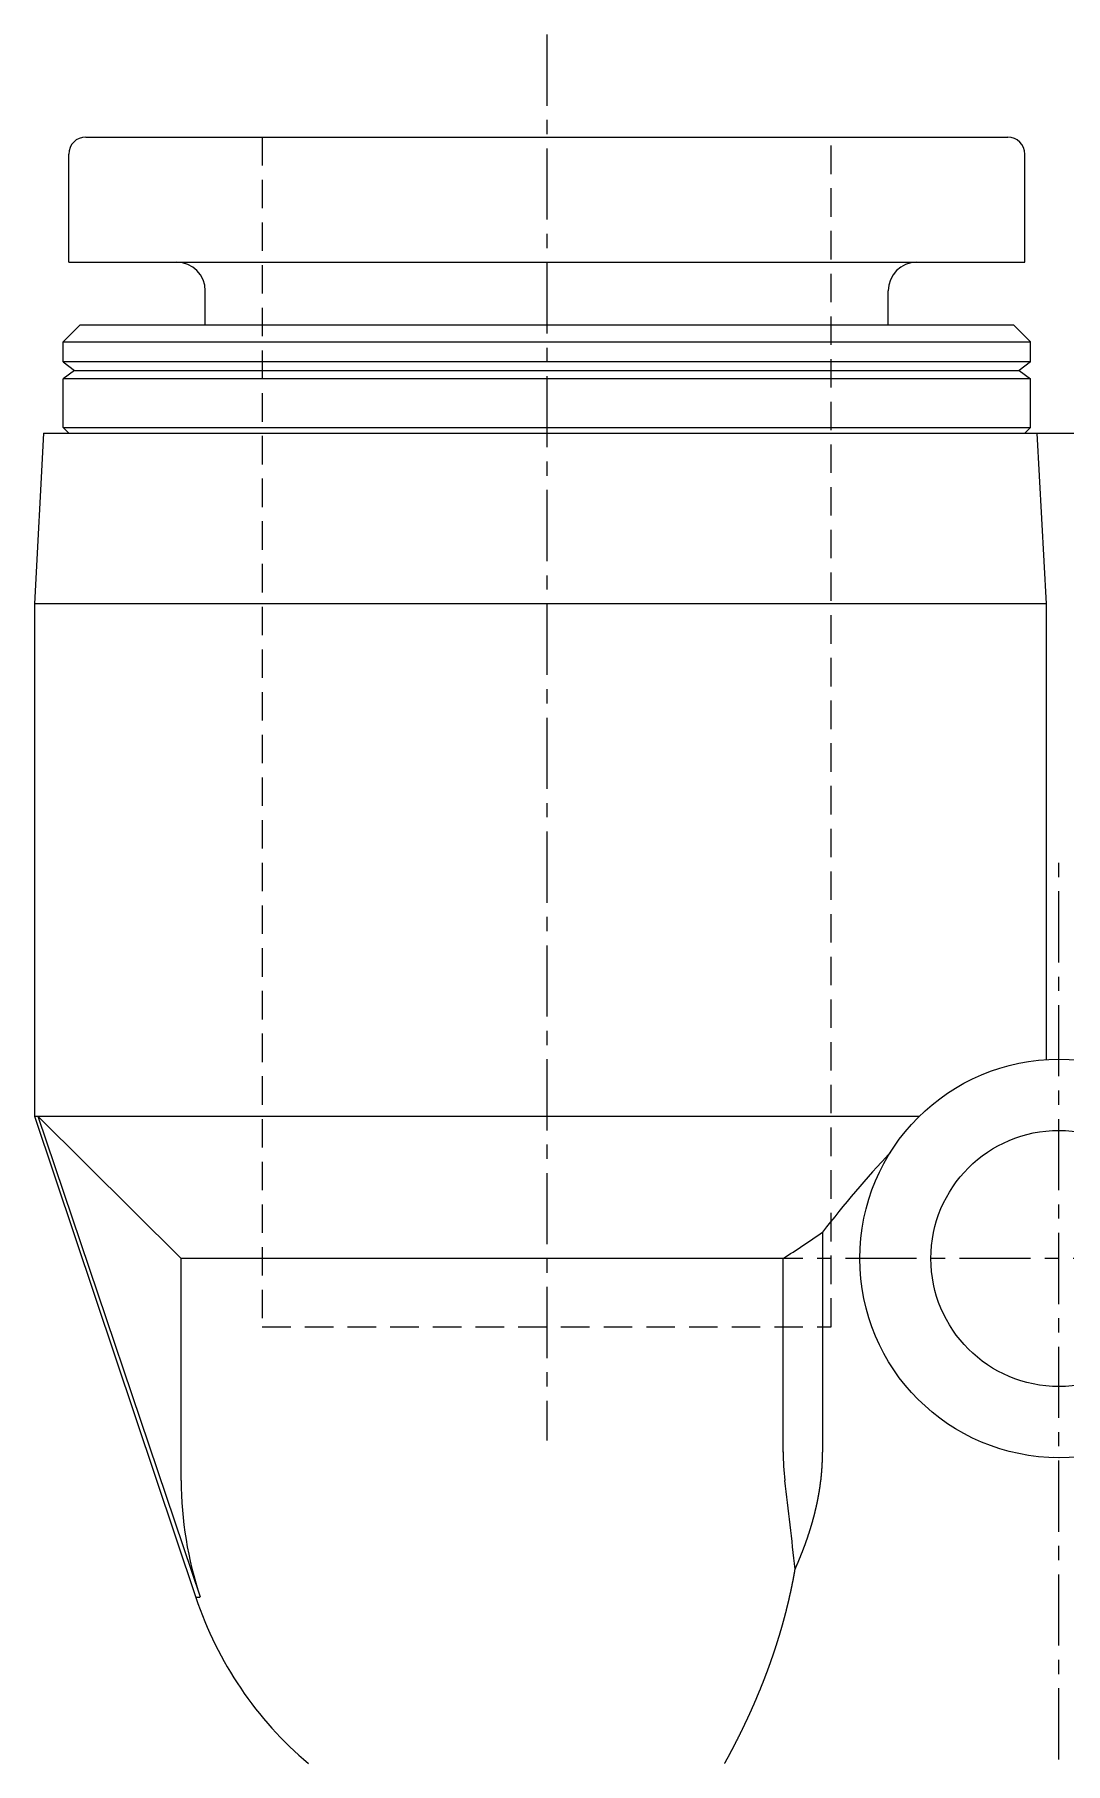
# Model space of a CAD drawing. Extents: x -16 to 106, y -22 to 85.
# Drawn here: x 21.08 to 39.19, y 28.59 to 58.96 of the extents above; entities that cross this region are included whole.
import ezdxf

# ---------------------------------------------------------------- set-up
doc = ezdxf.new("R2010")
doc.units = 0
doc.linetypes.add('CENTER', pattern=[2, 1.25, -0.25, 0.25, -0.25])
doc.linetypes.add('DASHED', pattern=[0.75, 0.5, -0.25])
doc.layers.get('0').update_dxf_attribs({"linetype": 'CONTINUOUS'})
doc.layers.add('CENTER', color=1, linetype='CENTER')

msp = doc.modelspace()

# ---------------------------------------------------------------- linework, layer by layer
at = {"color": 7, "linetype": 'CONTINUOUS'}
for p, q in [((21.979, 57.162), (38.179, 57.162)), ((21.679, 54.962), (21.679, 56.862)), ((38.479, 54.962), (38.479, 56.862)), ((21.679, 54.962), (38.479, 54.962)), ((24.079, 53.862), (24.079, 54.462)), ((36.079, 53.862), (36.079, 54.462)), ((21.879, 53.862), (21.579, 53.562)), ((21.879, 53.862), (38.279, 53.862)), ((38.279, 53.862), (38.579, 53.562)), ((21.579, 53.212), (21.579, 53.562)), ((21.579, 53.562), (38.579, 53.562)), ((38.579, 53.212), (38.579, 53.562)), ((21.579, 53.212), (21.779, 53.062)), ((38.579, 53.212), (21.579, 53.212)), ((38.579, 53.212), (38.379, 53.062)), ((21.779, 53.062), (21.579, 52.912)), ((21.579, 52.062), (21.579, 52.912)), ((38.579, 52.912), (21.579, 52.912)), ((21.779, 53.062), (38.379, 53.062)), ((38.379, 53.062), (38.579, 52.912)), ((38.579, 52.062), (38.579, 52.912)), ((21.236, 51.962), (21.079, 48.962)), ((21.236, 51.962), (56.922, 51.962)), ((21.679, 51.962), (21.579, 52.062)), ((21.579, 52.062), (38.579, 52.062)), ((38.479, 51.962), (38.579, 52.062)), ((38.692, 51.962), (38.854, 48.962)), ((21.079, 48.962), (21.079, 39.962)), ((38.854, 48.962), (21.079, 48.962)), ((38.854, 48.962), (38.854, 40.955)), ((21.079, 39.962), (21.134, 39.962)), ((21.079, 39.962), (23.913, 31.506)), ((21.134, 39.962), (36.629, 39.962)), ((21.134, 39.962), (23.656, 37.462)), ((21.134, 39.962), (23.991, 31.516)), ((34.925, 37.926), (34.925, 34.062)), ((34.232, 37.462), (23.656, 37.462)), ((23.656, 33.562), (23.656, 37.462)), ((34.232, 34.062), (34.232, 37.462))]:
    msp.add_line(p, q, dxfattribs=at)
at = {"color": 3, "linetype": 'DASHED'}
for p, q in [((25.079, 57.162), (25.079, 36.262)), ((35.079, 36.262), (35.079, 57.162)), ((36.105, 39.308), (36.113, 39.321)), ((25.079, 36.262), (35.079, 36.262)), ((39.083, 33.962), (38.978, 33.964))]:
    msp.add_line(p, q, dxfattribs=at)
at = {"color": 7}
for points in [[(34.444, 32.005, 0), (34.446, 32.009, 0), (34.447, 32.012, 0), (34.448, 32.015, 0), (34.45, 32.018, 0), (34.451, 32.022, 0), (34.453, 32.025, 0), (34.454, 32.028, 0), (34.456, 32.031, 0), (34.457, 32.034, 0), (34.458, 32.038, 0), (34.46, 32.041, 0), (34.461, 32.044, 0), (34.462, 32.047, 0), (34.464, 32.05, 0), (34.465, 32.054, 0), (34.467, 32.057, 0), (34.468, 32.06, 0), (34.469, 32.063, 0), (34.471, 32.066, 0), (34.472, 32.07, 0), (34.474, 32.073, 0), (34.475, 32.076, 0), (34.476, 32.079, 0), (34.478, 32.083, 0), (34.479, 32.086, 0), (34.481, 32.089, 0), (34.482, 32.092, 0), (34.483, 32.096, 0), (34.485, 32.099, 0), (34.486, 32.102, 0), (34.487, 32.105, 0), (34.489, 32.108, 0), (34.49, 32.112, 0), (34.492, 32.115, 0), (34.493, 32.118, 0), (34.494, 32.121, 0), (34.496, 32.124, 0), (34.497, 32.128, 0), (34.498, 32.131, 0), (34.5, 32.134, 0), (34.501, 32.137, 0), (34.502, 32.141, 0), (34.504, 32.144, 0), (34.505, 32.147, 0), (34.507, 32.15, 0), (34.508, 32.154, 0), (34.509, 32.157, 0), (34.511, 32.16, 0), (34.512, 32.163, 0), (34.513, 32.167, 0), (34.515, 32.17, 0), (34.516, 32.173, 0), (34.517, 32.176, 0), (34.519, 32.179, 0), (34.52, 32.183, 0), (34.521, 32.186, 0), (34.523, 32.189, 0), (34.524, 32.193, 0), (34.525, 32.196, 0), (34.527, 32.199, 0), (34.528, 32.202, 0), (34.529, 32.206, 0), (34.531, 32.209, 0), (34.532, 32.212, 0), (34.533, 32.215, 0), (34.535, 32.218, 0), (34.536, 32.222, 0), (34.537, 32.225, 0), (34.539, 32.228, 0), (34.54, 32.231, 0), (34.541, 32.235, 0), (34.542, 32.238, 0), (34.544, 32.241, 0), (34.545, 32.245, 0), (34.546, 32.248, 0), (34.548, 32.251, 0), (34.549, 32.254, 0), (34.55, 32.258, 0), (34.552, 32.261, 0), (34.553, 32.264, 0), (34.554, 32.267, 0), (34.556, 32.27, 0), (34.557, 32.274, 0), (34.558, 32.277, 0), (34.559, 32.28, 0), (34.561, 32.284, 0), (34.562, 32.287, 0), (34.563, 32.29, 0), (34.565, 32.293, 0), (34.566, 32.297, 0), (34.567, 32.3, 0), (34.568, 32.303, 0), (34.57, 32.306, 0), (34.571, 32.31, 0), (34.572, 32.313, 0), (34.573, 32.316, 0), (34.575, 32.319, 0), (34.576, 32.323, 0), (34.577, 32.326, 0), (34.578, 32.329, 0), (34.58, 32.333, 0), (34.581, 32.336, 0), (34.582, 32.339, 0), (34.584, 32.342, 0), (34.585, 32.346, 0), (34.586, 32.349, 0), (34.587, 32.352, 0), (34.589, 32.355, 0), (34.59, 32.359, 0), (34.591, 32.362, 0), (34.592, 32.365, 0), (34.593, 32.369, 0), (34.595, 32.372, 0), (34.596, 32.375, 0), (34.597, 32.378, 0), (34.598, 32.382, 0), (34.6, 32.385, 0), (34.601, 32.388, 0), (34.602, 32.392, 0), (34.603, 32.395, 0), (34.605, 32.398, 0), (34.606, 32.401, 0), (34.607, 32.405, 0), (34.608, 32.408, 0), (34.609, 32.411, 0), (34.611, 32.415, 0), (34.612, 32.418, 0), (34.613, 32.421, 0), (34.614, 32.424, 0), (34.615, 32.428, 0), (34.617, 32.431, 0), (34.618, 32.434, 0), (34.619, 32.438, 0), (34.62, 32.441, 0), (34.621, 32.444, 0), (34.623, 32.447, 0), (34.624, 32.451, 0), (34.625, 32.454, 0), (34.626, 32.457, 0), (34.627, 32.461, 0), (34.629, 32.464, 0), (34.63, 32.467, 0), (34.631, 32.471, 0), (34.632, 32.474, 0), (34.633, 32.477, 0), (34.635, 32.48, 0), (34.636, 32.484, 0), (34.637, 32.487, 0), (34.638, 32.49, 0), (34.639, 32.494, 0), (34.64, 32.497, 0), (34.642, 32.5, 0), (34.643, 32.504, 0), (34.644, 32.507, 0), (34.645, 32.51, 0), (34.646, 32.514, 0), (34.647, 32.517, 0), (34.648, 32.52, 0), (34.65, 32.523, 0), (34.651, 32.527, 0), (34.652, 32.53, 0), (34.653, 32.533, 0), (34.654, 32.537, 0), (34.655, 32.54, 0), (34.657, 32.543, 0), (34.658, 32.547, 0), (34.659, 32.55, 0), (34.66, 32.553, 0), (34.661, 32.557, 0), (34.662, 32.56, 0), (34.663, 32.563, 0), (34.664, 32.567, 0), (34.666, 32.57, 0), (34.667, 32.573, 0), (34.668, 32.577, 0), (34.669, 32.58, 0), (34.67, 32.583, 0), (34.671, 32.587, 0), (34.672, 32.59, 0), (34.673, 32.593, 0), (34.674, 32.596, 0), (34.675, 32.6, 0), (34.677, 32.603, 0), (34.678, 32.606, 0), (34.679, 32.61, 0), (34.68, 32.613, 0), (34.681, 32.617, 0), (34.682, 32.62, 0), (34.683, 32.623, 0), (34.684, 32.627, 0), (34.685, 32.63, 0), (34.687, 32.633, 0), (34.688, 32.636, 0), (34.689, 32.64, 0), (34.69, 32.643, 0), (34.691, 32.647, 0), (34.692, 32.65, 0), (34.693, 32.653, 0), (34.694, 32.657, 0), (34.695, 32.66, 0), (34.696, 32.663, 0), (34.697, 32.666, 0), (34.698, 32.67, 0), (34.699, 32.673, 0), (34.7, 32.676, 0), (34.702, 32.68, 0), (34.703, 32.683, 0), (34.704, 32.687, 0), (34.705, 32.69, 0), (34.706, 32.693, 0), (34.707, 32.697, 0), (34.708, 32.7, 0), (34.709, 32.703, 0), (34.71, 32.707, 0), (34.711, 32.71, 0), (34.712, 32.713, 0), (34.713, 32.717, 0), (34.714, 32.72, 0), (34.715, 32.723, 0), (34.716, 32.727, 0), (34.717, 32.73, 0), (34.718, 32.733, 0), (34.719, 32.737, 0), (34.72, 32.74, 0), (34.721, 32.743, 0), (34.722, 32.747, 0), (34.723, 32.75, 0), (34.724, 32.754, 0), (34.725, 32.757, 0), (34.726, 32.76, 0), (34.727, 32.764, 0), (34.728, 32.767, 0), (34.729, 32.77, 0), (34.73, 32.774, 0), (34.731, 32.777, 0), (34.732, 32.781, 0), (34.733, 32.784, 0), (34.734, 32.787, 0), (34.735, 32.791, 0), (34.736, 32.794, 0), (34.737, 32.797, 0), (34.738, 32.801, 0), (34.739, 32.804, 0), (34.74, 32.807, 0), (34.741, 32.811, 0), (34.742, 32.814, 0), (34.743, 32.818, 0), (34.744, 32.821, 0), (34.745, 32.824, 0), (34.746, 32.828, 0), (34.747, 32.831, 0), (34.748, 32.834, 0), (34.749, 32.838, 0), (34.75, 32.841, 0), (34.751, 32.844, 0), (34.752, 32.848, 0), (34.752, 32.851, 0), (34.753, 32.855, 0), (34.754, 32.858, 0), (34.755, 32.861, 0), (34.756, 32.865, 0), (34.757, 32.868, 0), (34.758, 32.871, 0), (34.759, 32.875, 0), (34.76, 32.878, 0), (34.761, 32.882, 0), (34.762, 32.885, 0), (34.763, 32.888, 0), (34.764, 32.892, 0), (34.765, 32.895, 0), (34.766, 32.898, 0), (34.766, 32.902, 0), (34.767, 32.905, 0), (34.768, 32.909, 0), (34.769, 32.912, 0), (34.77, 32.916, 0), (34.771, 32.919, 0), (34.772, 32.922, 0), (34.773, 32.926, 0), (34.774, 32.929, 0), (34.775, 32.932, 0), (34.775, 32.936, 0), (34.776, 32.939, 0), (34.777, 32.943, 0), (34.778, 32.946, 0), (34.779, 32.949, 0), (34.78, 32.953, 0), (34.781, 32.956, 0), (34.782, 32.96, 0), (34.782, 32.963, 0), (34.783, 32.966, 0), (34.784, 32.97, 0), (34.785, 32.973, 0), (34.786, 32.977, 0), (34.787, 32.98, 0), (34.788, 32.983, 0), (34.788, 32.987, 0), (34.789, 32.99, 0), (34.79, 32.994, 0), (34.791, 32.997, 0), (34.792, 33, 0), (34.793, 33.004, 0), (34.794, 33.007, 0), (34.794, 33.011, 0), (34.795, 33.014, 0), (34.796, 33.017, 0), (34.797, 33.021, 0), (34.798, 33.024, 0), (34.798, 33.028, 0), (34.799, 33.031, 0), (34.8, 33.034, 0), (34.801, 33.038, 0), (34.802, 33.041, 0), (34.803, 33.045, 0), (34.803, 33.048, 0), (34.804, 33.051, 0), (34.805, 33.055, 0), (34.806, 33.058, 0), (34.807, 33.062, 0), (34.807, 33.065, 0), (34.808, 33.069, 0), (34.809, 33.072, 0), (34.81, 33.075, 0), (34.811, 33.079, 0), (34.811, 33.082, 0), (34.812, 33.086, 0), (34.813, 33.089, 0), (34.814, 33.093, 0), (34.815, 33.096, 0), (34.815, 33.099, 0), (34.816, 33.103, 0), (34.817, 33.106, 0), (34.818, 33.11, 0), (34.818, 33.113, 0), (34.819, 33.116, 0), (34.82, 33.12, 0), (34.821, 33.123, 0), (34.821, 33.127, 0), (34.822, 33.13, 0), (34.823, 33.133, 0), (34.824, 33.137, 0), (34.824, 33.14, 0), (34.825, 33.144, 0), (34.826, 33.147, 0), (34.827, 33.151, 0), (34.827, 33.154, 0), (34.828, 33.157, 0), (34.829, 33.161, 0), (34.83, 33.164, 0), (34.83, 33.168, 0), (34.831, 33.171, 0), (34.832, 33.175, 0), (34.832, 33.178, 0), (34.833, 33.181, 0), (34.834, 33.185, 0), (34.834, 33.188, 0), (34.835, 33.192, 0), (34.836, 33.195, 0), (34.837, 33.199, 0), (34.837, 33.202, 0), (34.838, 33.206, 0), (34.839, 33.209, 0), (34.839, 33.212, 0), (34.84, 33.216, 0), (34.841, 33.219, 0), (34.842, 33.223, 0), (34.842, 33.226, 0), (34.843, 33.23, 0), (34.843, 33.233, 0), (34.844, 33.236, 0), (34.845, 33.24, 0), (34.846, 33.243, 0), (34.846, 33.247, 0), (34.847, 33.25, 0), (34.847, 33.254, 0), (34.848, 33.257, 0), (34.849, 33.261, 0), (34.849, 33.264, 0), (34.85, 33.267, 0), (34.851, 33.271, 0), (34.851, 33.274, 0), (34.852, 33.278, 0), (34.853, 33.281, 0), (34.853, 33.285, 0), (34.854, 33.288, 0), (34.855, 33.292, 0), (34.855, 33.295, 0), (34.856, 33.298, 0), (34.856, 33.302, 0), (34.857, 33.305, 0), (34.858, 33.309, 0), (34.858, 33.312, 0), (34.859, 33.316, 0), (34.859, 33.319, 0), (34.86, 33.323, 0), (34.861, 33.326, 0), (34.861, 33.33, 0), (34.862, 33.333, 0), (34.862, 33.337, 0), (34.863, 33.34, 0), (34.864, 33.343, 0), (34.864, 33.347, 0), (34.865, 33.35, 0), (34.865, 33.354, 0), (34.866, 33.357, 0), (34.867, 33.361, 0), (34.867, 33.364, 0), (34.868, 33.368, 0), (34.868, 33.371, 0), (34.869, 33.374, 0), (34.87, 33.378, 0), (34.87, 33.382, 0), (34.871, 33.385, 0), (34.871, 33.388, 0), (34.872, 33.392, 0), (34.872, 33.395, 0), (34.873, 33.399, 0), (34.873, 33.402, 0), (34.874, 33.406, 0), (34.874, 33.409, 0), (34.875, 33.413, 0), (34.876, 33.416, 0), (34.876, 33.42, 0), (34.877, 33.423, 0), (34.877, 33.426, 0), (34.878, 33.43, 0), (34.878, 33.433, 0), (34.879, 33.437, 0), (34.879, 33.44, 0), (34.88, 33.444, 0), (34.88, 33.447, 0), (34.881, 33.451, 0), (34.881, 33.454, 0), (34.882, 33.458, 0), (34.882, 33.461, 0), (34.883, 33.465, 0), (34.883, 33.468, 0), (34.884, 33.472, 0), (34.884, 33.475, 0), (34.885, 33.478, 0), (34.885, 33.482, 0), (34.886, 33.486, 0), (34.886, 33.489, 0), (34.886, 33.492, 0), (34.887, 33.496, 0), (34.888, 33.499, 0), (34.888, 33.503, 0), (34.888, 33.506, 0), (34.889, 33.51, 0), (34.889, 33.513, 0), (34.89, 33.517, 0), (34.89, 33.52, 0), (34.891, 33.524, 0), (34.891, 33.527, 0), (34.892, 33.531, 0), (34.892, 33.534, 0), (34.892, 33.538, 0), (34.893, 33.541, 0), (34.893, 33.545, 0), (34.894, 33.548, 0), (34.894, 33.551, 0), (34.895, 33.555, 0), (34.895, 33.559, 0), (34.895, 33.562, 0), (34.896, 33.566, 0), (34.896, 33.569, 0), (34.897, 33.572, 0), (34.897, 33.576, 0), (34.898, 33.579, 0), (34.898, 33.583, 0), (34.898, 33.586, 0), (34.899, 33.59, 0), (34.899, 33.593, 0), (34.899, 33.597, 0), (34.9, 33.6, 0), (34.9, 33.604, 0), (34.901, 33.607, 0), (34.901, 33.611, 0), (34.901, 33.614, 0), (34.902, 33.618, 0), (34.902, 33.621, 0), (34.903, 33.625, 0), (34.903, 33.628, 0), (34.903, 33.632, 0), (34.904, 33.635, 0), (34.904, 33.639, 0), (34.904, 33.642, 0), (34.905, 33.646, 0), (34.905, 33.649, 0), (34.905, 33.653, 0), (34.906, 33.656, 0), (34.906, 33.66, 0), (34.906, 33.663, 0), (34.907, 33.667, 0), (34.907, 33.67, 0), (34.907, 33.673, 0), (34.908, 33.677, 0), (34.908, 33.681, 0), (34.908, 33.684, 0), (34.909, 33.688, 0), (34.909, 33.691, 0), (34.909, 33.694, 0), (34.91, 33.698, 0), (34.91, 33.702, 0), (34.91, 33.705, 0), (34.91, 33.709, 0), (34.911, 33.712, 0), (34.911, 33.715, 0), (34.911, 33.719, 0), (34.912, 33.722, 0), (34.912, 33.726, 0), (34.912, 33.729, 0), (34.912, 33.733, 0), (34.913, 33.736, 0), (34.913, 33.74, 0), (34.913, 33.743, 0), (34.913, 33.747, 0), (34.914, 33.75, 0), (34.914, 33.754, 0), (34.914, 33.757, 0), (34.914, 33.761, 0), (34.915, 33.764, 0), (34.915, 33.768, 0), (34.915, 33.771, 0), (34.916, 33.775, 0), (34.916, 33.778, 0), (34.916, 33.782, 0), (34.916, 33.785, 0), (34.916, 33.789, 0), (34.917, 33.792, 0), (34.917, 33.796, 0), (34.917, 33.799, 0), (34.917, 33.803, 0), (34.918, 33.806, 0), (34.918, 33.81, 0), (34.918, 33.813, 0), (34.918, 33.817, 0), (34.918, 33.82, 0), (34.919, 33.824, 0), (34.919, 33.827, 0), (34.919, 33.831, 0), (34.919, 33.834, 0), (34.919, 33.838, 0), (34.92, 33.841, 0), (34.92, 33.845, 0), (34.92, 33.848, 0), (34.92, 33.852, 0), (34.92, 33.855, 0), (34.92, 33.859, 0), (34.921, 33.862, 0), (34.921, 33.866, 0), (34.921, 33.869, 0), (34.921, 33.873, 0), (34.921, 33.876, 0), (34.921, 33.88, 0), (34.922, 33.883, 0), (34.922, 33.887, 0), (34.922, 33.89, 0), (34.922, 33.894, 0), (34.922, 33.897, 0), (34.922, 33.901, 0), (34.922, 33.904, 0), (34.923, 33.908, 0), (34.923, 33.911, 0), (34.923, 33.915, 0), (34.923, 33.918, 0), (34.923, 33.922, 0), (34.923, 33.925, 0), (34.923, 33.929, 0), (34.923, 33.932, 0), (34.923, 33.936, 0), (34.924, 33.939, 0), (34.924, 33.943, 0), (34.924, 33.946, 0), (34.924, 33.95, 0), (34.924, 33.953, 0), (34.924, 33.957, 0), (34.924, 33.961, 0), (34.924, 33.964, 0), (34.924, 33.968, 0), (34.924, 33.971, 0), (34.925, 33.974, 0), (34.925, 33.978, 0), (34.925, 33.981, 0), (34.925, 33.985, 0), (34.925, 33.989, 0), (34.925, 33.992, 0), (34.925, 33.995, 0), (34.925, 33.999, 0), (34.925, 34.002, 0), (34.925, 34.006, 0), (34.925, 34.01, 0), (34.925, 34.013, 0), (34.925, 34.017, 0), (34.925, 34.02, 0), (34.925, 34.024, 0), (34.925, 34.027, 0), (34.925, 34.031, 0), (34.925, 34.034, 0), (34.925, 34.038, 0), (34.925, 34.041, 0), (34.925, 34.045, 0), (34.925, 34.048, 0), (34.925, 34.052, 0), (34.925, 34.055, 0), (34.925, 34.059, 0), (34.925, 34.062, 0)], [(33.205, 28.59, 0), (33.207, 28.594, 0), (33.209, 28.597, 0), (33.211, 28.601, 0), (33.213, 28.604, 0), (33.215, 28.608, 0), (33.217, 28.611, 0), (33.219, 28.615, 0), (33.221, 28.618, 0), (33.223, 28.622, 0), (33.225, 28.625, 0), (33.227, 28.629, 0), (33.228, 28.632, 0), (33.23, 28.636, 0), (33.232, 28.639, 0), (33.234, 28.643, 0), (33.236, 28.646, 0), (33.238, 28.65, 0), (33.24, 28.653, 0), (33.242, 28.657, 0), (33.244, 28.66, 0), (33.246, 28.664, 0), (33.248, 28.667, 0), (33.249, 28.671, 0), (33.251, 28.674, 0), (33.253, 28.678, 0), (33.255, 28.681, 0), (33.257, 28.685, 0), (33.259, 28.688, 0), (33.261, 28.692, 0), (33.263, 28.695, 0), (33.265, 28.699, 0), (33.267, 28.702, 0), (33.268, 28.706, 0), (33.27, 28.709, 0), (33.272, 28.713, 0), (33.274, 28.716, 0), (33.276, 28.72, 0), (33.278, 28.723, 0), (33.28, 28.727, 0), (33.282, 28.73, 0), (33.283, 28.734, 0), (33.285, 28.737, 0), (33.287, 28.741, 0), (33.289, 28.744, 0), (33.291, 28.748, 0), (33.293, 28.751, 0), (33.295, 28.755, 0), (33.297, 28.758, 0), (33.299, 28.762, 0), (33.3, 28.765, 0), (33.302, 28.769, 0), (33.304, 28.772, 0), (33.306, 28.776, 0), (33.308, 28.779, 0), (33.31, 28.783, 0), (33.312, 28.786, 0), (33.313, 28.79, 0), (33.315, 28.794, 0), (33.317, 28.797, 0), (33.319, 28.8, 0), (33.321, 28.804, 0), (33.323, 28.808, 0), (33.325, 28.811, 0), (33.327, 28.815, 0), (33.328, 28.818, 0), (33.33, 28.822, 0), (33.332, 28.825, 0), (33.334, 28.829, 0), (33.336, 28.832, 0), (33.338, 28.836, 0), (33.34, 28.839, 0), (33.341, 28.843, 0), (33.343, 28.846, 0), (33.345, 28.85, 0), (33.347, 28.853, 0), (33.349, 28.857, 0), (33.351, 28.86, 0), (33.352, 28.864, 0), (33.354, 28.867, 0), (33.356, 28.871, 0), (33.358, 28.875, 0), (33.36, 28.878, 0), (33.362, 28.882, 0), (33.364, 28.885, 0), (33.365, 28.889, 0), (33.367, 28.892, 0), (33.369, 28.896, 0), (33.371, 28.899, 0), (33.373, 28.903, 0), (33.374, 28.906, 0), (33.376, 28.91, 0), (33.378, 28.913, 0), (33.38, 28.917, 0), (33.382, 28.921, 0), (33.384, 28.924, 0), (33.386, 28.928, 0), (33.387, 28.931, 0), (33.389, 28.935, 0), (33.391, 28.938, 0), (33.393, 28.942, 0), (33.395, 28.945, 0), (33.396, 28.949, 0), (33.398, 28.953, 0), (33.4, 28.956, 0), (33.402, 28.96, 0), (33.404, 28.963, 0), (33.406, 28.967, 0), (33.407, 28.97, 0), (33.409, 28.974, 0), (33.411, 28.977, 0), (33.413, 28.981, 0), (33.414, 28.984, 0), (33.416, 28.988, 0), (33.418, 28.991, 0), (33.42, 28.995, 0), (33.422, 28.999, 0), (33.424, 29.002, 0), (33.425, 29.006, 0), (33.427, 29.009, 0), (33.429, 29.013, 0), (33.431, 29.016, 0), (33.433, 29.02, 0), (33.434, 29.023, 0), (33.436, 29.027, 0), (33.438, 29.031, 0), (33.44, 29.034, 0), (33.441, 29.038, 0), (33.443, 29.041, 0), (33.445, 29.045, 0), (33.447, 29.048, 0), (33.449, 29.052, 0), (33.45, 29.056, 0), (33.452, 29.059, 0), (33.454, 29.063, 0), (33.456, 29.066, 0), (33.458, 29.07, 0), (33.459, 29.073, 0), (33.461, 29.077, 0), (33.463, 29.081, 0), (33.465, 29.084, 0), (33.467, 29.088, 0), (33.468, 29.091, 0), (33.47, 29.095, 0), (33.472, 29.098, 0), (33.474, 29.102, 0), (33.475, 29.105, 0), (33.477, 29.109, 0), (33.479, 29.113, 0), (33.481, 29.116, 0), (33.482, 29.12, 0), (33.484, 29.123, 0), (33.486, 29.127, 0), (33.488, 29.131, 0), (33.489, 29.134, 0), (33.491, 29.138, 0), (33.493, 29.141, 0), (33.495, 29.145, 0), (33.496, 29.148, 0), (33.498, 29.152, 0), (33.5, 29.155, 0), (33.502, 29.159, 0), (33.504, 29.163, 0), (33.505, 29.166, 0), (33.507, 29.17, 0), (33.509, 29.173, 0), (33.511, 29.177, 0), (33.512, 29.181, 0), (33.514, 29.184, 0), (33.516, 29.188, 0), (33.517, 29.191, 0), (33.519, 29.195, 0), (33.521, 29.198, 0), (33.523, 29.202, 0), (33.524, 29.206, 0), (33.526, 29.209, 0), (33.528, 29.213, 0), (33.53, 29.216, 0), (33.531, 29.22, 0), (33.533, 29.224, 0), (33.535, 29.227, 0), (33.536, 29.231, 0), (33.538, 29.234, 0), (33.54, 29.238, 0), (33.542, 29.242, 0), (33.543, 29.245, 0), (33.545, 29.249, 0), (33.547, 29.252, 0), (33.549, 29.256, 0), (33.55, 29.26, 0), (33.552, 29.263, 0), (33.554, 29.267, 0), (33.555, 29.27, 0), (33.557, 29.274, 0), (33.559, 29.277, 0), (33.561, 29.281, 0), (33.562, 29.285, 0), (33.564, 29.288, 0), (33.566, 29.292, 0), (33.567, 29.296, 0), (33.569, 29.299, 0), (33.571, 29.303, 0), (33.572, 29.306, 0), (33.574, 29.31, 0), (33.576, 29.314, 0), (33.578, 29.317, 0), (33.579, 29.321, 0), (33.581, 29.324, 0), (33.583, 29.328, 0), (33.584, 29.332, 0), (33.586, 29.335, 0), (33.588, 29.339, 0), (33.59, 29.342, 0), (33.591, 29.346, 0), (33.593, 29.35, 0), (33.595, 29.353, 0), (33.596, 29.357, 0), (33.598, 29.36, 0), (33.6, 29.364, 0), (33.601, 29.368, 0), (33.603, 29.371, 0), (33.605, 29.375, 0), (33.606, 29.378, 0), (33.608, 29.382, 0), (33.61, 29.386, 0), (33.611, 29.389, 0), (33.613, 29.393, 0), (33.615, 29.397, 0), (33.616, 29.4, 0), (33.618, 29.404, 0), (33.62, 29.407, 0), (33.621, 29.411, 0), (33.623, 29.415, 0), (33.625, 29.418, 0), (33.626, 29.422, 0), (33.628, 29.425, 0), (33.63, 29.429, 0), (33.631, 29.433, 0), (33.633, 29.436, 0), (33.635, 29.44, 0), (33.636, 29.444, 0), (33.638, 29.447, 0), (33.64, 29.451, 0), (33.641, 29.454, 0), (33.643, 29.458, 0), (33.645, 29.462, 0), (33.646, 29.465, 0), (33.648, 29.469, 0), (33.65, 29.473, 0), (33.651, 29.476, 0), (33.653, 29.48, 0), (33.655, 29.483, 0), (33.656, 29.487, 0), (33.658, 29.491, 0), (33.66, 29.494, 0), (33.661, 29.498, 0), (33.663, 29.502, 0), (33.664, 29.505, 0), (33.666, 29.509, 0), (33.668, 29.513, 0), (33.669, 29.516, 0), (33.671, 29.52, 0), (33.673, 29.523, 0), (33.674, 29.527, 0), (33.676, 29.531, 0), (33.678, 29.534, 0), (33.679, 29.538, 0), (33.681, 29.542, 0), (33.682, 29.545, 0), (33.684, 29.549, 0), (33.686, 29.553, 0), (33.687, 29.556, 0), (33.689, 29.56, 0), (33.691, 29.564, 0), (33.692, 29.567, 0), (33.694, 29.571, 0), (33.695, 29.574, 0), (33.697, 29.578, 0), (33.699, 29.582, 0), (33.7, 29.585, 0), (33.702, 29.589, 0), (33.703, 29.593, 0), (33.705, 29.596, 0), (33.707, 29.6, 0), (33.708, 29.604, 0), (33.71, 29.607, 0), (33.711, 29.611, 0), (33.713, 29.614, 0), (33.715, 29.618, 0), (33.716, 29.622, 0), (33.718, 29.625, 0), (33.719, 29.629, 0), (33.721, 29.633, 0), (33.723, 29.636, 0), (33.724, 29.64, 0), (33.726, 29.644, 0), (33.727, 29.647, 0), (33.729, 29.651, 0), (33.73, 29.655, 0), (33.732, 29.658, 0), (33.734, 29.662, 0), (33.735, 29.666, 0), (33.737, 29.669, 0), (33.738, 29.673, 0), (33.74, 29.677, 0), (33.742, 29.68, 0), (33.743, 29.684, 0), (33.745, 29.688, 0), (33.746, 29.691, 0), (33.748, 29.695, 0), (33.749, 29.699, 0), (33.751, 29.702, 0), (33.753, 29.706, 0), (33.754, 29.71, 0), (33.756, 29.713, 0), (33.757, 29.717, 0), (33.759, 29.721, 0), (33.76, 29.724, 0), (33.762, 29.728, 0), (33.764, 29.732, 0), (33.765, 29.735, 0), (33.767, 29.739, 0), (33.768, 29.743, 0), (33.77, 29.746, 0), (33.771, 29.75, 0), (33.773, 29.754, 0), (33.775, 29.757, 0), (33.776, 29.761, 0), (33.778, 29.765, 0), (33.779, 29.768, 0), (33.781, 29.772, 0), (33.782, 29.776, 0), (33.784, 29.779, 0), (33.785, 29.783, 0), (33.787, 29.787, 0), (33.788, 29.79, 0), (33.79, 29.794, 0), (33.791, 29.798, 0), (33.793, 29.801, 0), (33.794, 29.805, 0), (33.796, 29.809, 0), (33.798, 29.812, 0), (33.799, 29.816, 0), (33.801, 29.82, 0), (33.802, 29.823, 0), (33.804, 29.827, 0), (33.805, 29.831, 0), (33.807, 29.834, 0), (33.808, 29.838, 0), (33.81, 29.842, 0), (33.811, 29.846, 0), (33.813, 29.849, 0), (33.814, 29.853, 0), (33.816, 29.857, 0), (33.817, 29.86, 0), (33.819, 29.864, 0), (33.82, 29.868, 0), (33.822, 29.871, 0), (33.824, 29.875, 0), (33.825, 29.879, 0), (33.827, 29.882, 0), (33.828, 29.886, 0), (33.83, 29.89, 0), (33.831, 29.893, 0), (33.833, 29.897, 0), (33.834, 29.901, 0), (33.836, 29.904, 0), (33.837, 29.908, 0), (33.839, 29.912, 0), (33.84, 29.916, 0), (33.842, 29.919, 0), (33.843, 29.923, 0), (33.844, 29.927, 0), (33.846, 29.93, 0), (33.847, 29.934, 0), (33.849, 29.938, 0), (33.85, 29.941, 0), (33.852, 29.945, 0), (33.853, 29.949, 0), (33.855, 29.953, 0), (33.856, 29.956, 0), (33.858, 29.96, 0), (33.859, 29.964, 0), (33.861, 29.967, 0), (33.862, 29.971, 0), (33.864, 29.975, 0), (33.865, 29.978, 0), (33.867, 29.982, 0), (33.868, 29.986, 0), (33.87, 29.989, 0), (33.871, 29.993, 0), (33.873, 29.997, 0), (33.874, 30.001, 0), (33.876, 30.004, 0), (33.877, 30.008, 0), (33.879, 30.012, 0), (33.88, 30.015, 0), (33.881, 30.019, 0), (33.883, 30.023, 0), (33.884, 30.027, 0), (33.886, 30.03, 0), (33.887, 30.034, 0), (33.889, 30.038, 0), (33.89, 30.041, 0), (33.892, 30.045, 0), (33.893, 30.049, 0), (33.895, 30.053, 0), (33.896, 30.056, 0), (33.897, 30.06, 0), (33.899, 30.064, 0), (33.9, 30.067, 0), (33.902, 30.071, 0), (33.903, 30.075, 0), (33.905, 30.079, 0), (33.906, 30.082, 0), (33.907, 30.086, 0), (33.909, 30.09, 0), (33.91, 30.093, 0), (33.912, 30.097, 0), (33.913, 30.101, 0), (33.915, 30.105, 0), (33.916, 30.108, 0), (33.917, 30.112, 0), (33.919, 30.116, 0), (33.92, 30.119, 0), (33.922, 30.123, 0), (33.923, 30.127, 0), (33.925, 30.131, 0), (33.926, 30.134, 0), (33.927, 30.138, 0), (33.929, 30.142, 0), (33.93, 30.146, 0), (33.932, 30.149, 0), (33.933, 30.153, 0), (33.934, 30.157, 0), (33.936, 30.16, 0), (33.937, 30.164, 0), (33.939, 30.168, 0), (33.94, 30.172, 0), (33.941, 30.175, 0), (33.943, 30.179, 0), (33.944, 30.183, 0), (33.946, 30.187, 0), (33.947, 30.19, 0), (33.949, 30.194, 0), (33.95, 30.198, 0), (33.951, 30.201, 0), (33.953, 30.205, 0), (33.954, 30.209, 0), (33.956, 30.213, 0), (33.957, 30.216, 0), (33.958, 30.22, 0), (33.96, 30.224, 0), (33.961, 30.228, 0), (33.962, 30.231, 0), (33.964, 30.235, 0), (33.965, 30.239, 0), (33.967, 30.243, 0), (33.968, 30.246, 0), (33.969, 30.25, 0), (33.971, 30.254, 0), (33.972, 30.258, 0), (33.973, 30.261, 0), (33.975, 30.265, 0), (33.976, 30.269, 0), (33.977, 30.273, 0), (33.979, 30.276, 0), (33.98, 30.28, 0), (33.982, 30.284, 0), (33.983, 30.288, 0), (33.984, 30.291, 0), (33.986, 30.295, 0), (33.987, 30.299, 0), (33.988, 30.302, 0), (33.99, 30.306, 0), (33.991, 30.31, 0), (33.992, 30.314, 0), (33.994, 30.317, 0), (33.995, 30.321, 0), (33.997, 30.325, 0), (33.998, 30.329, 0), (33.999, 30.332, 0), (34.001, 30.336, 0), (34.002, 30.34, 0), (34.003, 30.344, 0), (34.005, 30.348, 0), (34.006, 30.351, 0), (34.007, 30.355, 0), (34.009, 30.359, 0), (34.01, 30.363, 0), (34.011, 30.366, 0), (34.013, 30.37, 0), (34.014, 30.374, 0), (34.015, 30.378, 0), (34.017, 30.381, 0), (34.018, 30.385, 0), (34.019, 30.389, 0), (34.021, 30.392, 0), (34.022, 30.396, 0), (34.023, 30.4, 0), (34.025, 30.404, 0), (34.026, 30.408, 0), (34.027, 30.411, 0), (34.029, 30.415, 0), (34.03, 30.419, 0), (34.031, 30.423, 0), (34.032, 30.426, 0), (34.034, 30.43, 0), (34.035, 30.434, 0), (34.036, 30.438, 0), (34.038, 30.441, 0), (34.039, 30.445, 0), (34.04, 30.449, 0), (34.042, 30.453, 0), (34.043, 30.456, 0), (34.044, 30.46, 0), (34.045, 30.464, 0), (34.047, 30.468, 0), (34.048, 30.472, 0), (34.049, 30.475, 0), (34.051, 30.479, 0), (34.052, 30.483, 0), (34.053, 30.487, 0), (34.054, 30.49, 0), (34.056, 30.494, 0), (34.057, 30.498, 0), (34.058, 30.502, 0), (34.06, 30.506, 0), (34.061, 30.509, 0), (34.062, 30.513, 0), (34.063, 30.517, 0), (34.065, 30.521, 0), (34.066, 30.524, 0), (34.067, 30.528, 0), (34.069, 30.532, 0), (34.07, 30.536, 0), (34.071, 30.54, 0), (34.072, 30.543, 0), (34.074, 30.547, 0), (34.075, 30.551, 0), (34.076, 30.555, 0), (34.078, 30.558, 0), (34.079, 30.562, 0), (34.08, 30.566, 0), (34.081, 30.57, 0), (34.083, 30.573, 0), (34.084, 30.577, 0), (34.085, 30.581, 0), (34.086, 30.585, 0), (34.087, 30.589, 0), (34.089, 30.592, 0), (34.09, 30.596, 0), (34.091, 30.6, 0), (34.093, 30.604, 0), (34.094, 30.608, 0), (34.095, 30.611, 0), (34.096, 30.615, 0), (34.097, 30.619, 0), (34.099, 30.623, 0), (34.1, 30.627, 0), (34.101, 30.63, 0), (34.102, 30.634, 0), (34.104, 30.638, 0), (34.105, 30.642, 0), (34.106, 30.645, 0), (34.107, 30.649, 0), (34.109, 30.653, 0), (34.11, 30.657, 0), (34.111, 30.661, 0), (34.112, 30.664, 0), (34.114, 30.668, 0), (34.115, 30.672, 0), (34.116, 30.676, 0), (34.117, 30.68, 0), (34.118, 30.683, 0), (34.12, 30.687, 0), (34.121, 30.691, 0), (34.122, 30.695, 0), (34.123, 30.698, 0), (34.124, 30.702, 0), (34.126, 30.706, 0), (34.127, 30.71, 0), (34.128, 30.714, 0), (34.129, 30.718, 0), (34.13, 30.721, 0), (34.132, 30.725, 0), (34.133, 30.729, 0), (34.134, 30.733, 0), (34.135, 30.736, 0), (34.136, 30.74, 0), (34.138, 30.744, 0), (34.139, 30.748, 0), (34.14, 30.752, 0), (34.141, 30.756, 0), (34.142, 30.759, 0), (34.144, 30.763, 0), (34.145, 30.767, 0), (34.146, 30.771, 0), (34.147, 30.775, 0), (34.148, 30.778, 0), (34.149, 30.782, 0), (34.151, 30.786, 0), (34.152, 30.79, 0), (34.153, 30.794, 0), (34.154, 30.797, 0), (34.155, 30.801, 0), (34.156, 30.805, 0), (34.158, 30.809, 0), (34.159, 30.813, 0), (34.16, 30.817, 0), (34.161, 30.82, 0), (34.162, 30.824, 0), (34.163, 30.828, 0), (34.165, 30.832, 0), (34.166, 30.835, 0), (34.167, 30.839, 0), (34.168, 30.843, 0), (34.169, 30.847, 0), (34.17, 30.851, 0), (34.172, 30.855, 0), (34.173, 30.858, 0), (34.174, 30.862, 0), (34.175, 30.866, 0), (34.176, 30.87, 0), (34.177, 30.874, 0), (34.178, 30.878, 0), (34.179, 30.881, 0), (34.181, 30.885, 0), (34.182, 30.889, 0), (34.183, 30.893, 0), (34.184, 30.897, 0), (34.185, 30.9, 0), (34.186, 30.904, 0), (34.187, 30.908, 0), (34.188, 30.912, 0), (34.19, 30.916, 0), (34.191, 30.919, 0), (34.192, 30.923, 0), (34.193, 30.927, 0), (34.194, 30.931, 0), (34.195, 30.935, 0), (34.196, 30.939, 0), (34.197, 30.942, 0), (34.199, 30.946, 0), (34.2, 30.95, 0), (34.201, 30.954, 0), (34.202, 30.958, 0), (34.203, 30.962, 0), (34.204, 30.965, 0), (34.205, 30.969, 0), (34.206, 30.973, 0), (34.208, 30.977, 0), (34.209, 30.981, 0), (34.21, 30.985, 0), (34.211, 30.988, 0), (34.212, 30.992, 0), (34.213, 30.996, 0), (34.214, 31, 0), (34.215, 31.004, 0), (34.216, 31.008, 0), (34.217, 31.011, 0), (34.218, 31.015, 0), (34.219, 31.019, 0), (34.221, 31.023, 0), (34.222, 31.027, 0), (34.223, 31.031, 0), (34.224, 31.034, 0), (34.225, 31.038, 0), (34.226, 31.042, 0), (34.227, 31.046, 0), (34.228, 31.05, 0), (34.229, 31.054, 0), (34.23, 31.058, 0), (34.231, 31.061, 0), (34.232, 31.065, 0), (34.233, 31.069, 0), (34.234, 31.073, 0), (34.236, 31.077, 0), (34.237, 31.081, 0), (34.238, 31.084, 0), (34.239, 31.088, 0), (34.24, 31.092, 0), (34.241, 31.096, 0), (34.242, 31.1, 0), (34.243, 31.104, 0), (34.244, 31.107, 0), (34.245, 31.111, 0), (34.246, 31.115, 0), (34.247, 31.119, 0), (34.248, 31.123, 0), (34.249, 31.127, 0), (34.25, 31.131, 0), (34.251, 31.134, 0), (34.252, 31.138, 0), (34.253, 31.142, 0), (34.254, 31.146, 0), (34.255, 31.15, 0), (34.257, 31.154, 0), (34.258, 31.157, 0), (34.258, 31.161, 0), (34.26, 31.165, 0), (34.261, 31.169, 0), (34.262, 31.173, 0), (34.263, 31.177, 0), (34.264, 31.18, 0), (34.265, 31.184, 0), (34.266, 31.188, 0), (34.267, 31.192, 0), (34.268, 31.196, 0), (34.269, 31.2, 0), (34.27, 31.204, 0), (34.271, 31.207, 0), (34.272, 31.211, 0), (34.273, 31.215, 0), (34.274, 31.219, 0), (34.275, 31.223, 0), (34.276, 31.227, 0), (34.277, 31.231, 0), (34.278, 31.235, 0), (34.279, 31.238, 0), (34.28, 31.242, 0), (34.281, 31.246, 0), (34.282, 31.25, 0), (34.283, 31.254, 0), (34.284, 31.258, 0), (34.285, 31.262, 0), (34.286, 31.265, 0), (34.287, 31.269, 0), (34.288, 31.273, 0), (34.289, 31.277, 0), (34.29, 31.281, 0), (34.291, 31.285, 0), (34.292, 31.288, 0), (34.292, 31.292, 0), (34.294, 31.296, 0), (34.294, 31.3, 0), (34.295, 31.304, 0), (34.296, 31.308, 0), (34.297, 31.312, 0), (34.298, 31.316, 0), (34.299, 31.32, 0), (34.3, 31.323, 0), (34.301, 31.327, 0), (34.302, 31.331, 0), (34.303, 31.335, 0), (34.304, 31.339, 0), (34.305, 31.343, 0), (34.306, 31.346, 0), (34.307, 31.35, 0), (34.308, 31.354, 0), (34.309, 31.358, 0), (34.31, 31.362, 0), (34.311, 31.366, 0), (34.312, 31.37, 0), (34.313, 31.374, 0), (34.314, 31.378, 0), (34.315, 31.381, 0), (34.316, 31.385, 0), (34.316, 31.389, 0), (34.317, 31.393, 0), (34.318, 31.397, 0), (34.319, 31.401, 0), (34.32, 31.405, 0), (34.321, 31.409, 0), (34.322, 31.412, 0), (34.323, 31.416, 0), (34.324, 31.42, 0), (34.325, 31.424, 0), (34.326, 31.428, 0), (34.327, 31.432, 0), (34.328, 31.436, 0), (34.328, 31.439, 0), (34.329, 31.443, 0), (34.33, 31.447, 0), (34.331, 31.451, 0), (34.332, 31.455, 0), (34.333, 31.459, 0), (34.334, 31.463, 0), (34.335, 31.467, 0), (34.336, 31.471, 0), (34.337, 31.474, 0), (34.337, 31.478, 0), (34.338, 31.482, 0), (34.339, 31.486, 0), (34.34, 31.49, 0), (34.341, 31.494, 0), (34.342, 31.498, 0), (34.343, 31.502, 0), (34.344, 31.506, 0), (34.345, 31.509, 0), (34.346, 31.513, 0), (34.346, 31.517, 0), (34.347, 31.521, 0), (34.348, 31.525, 0), (34.349, 31.529, 0), (34.35, 31.533, 0), (34.351, 31.537, 0), (34.352, 31.541, 0), (34.352, 31.544, 0), (34.353, 31.548, 0), (34.354, 31.552, 0), (34.355, 31.556, 0), (34.356, 31.56, 0), (34.357, 31.564, 0), (34.358, 31.568, 0), (34.359, 31.572, 0), (34.359, 31.576, 0), (34.36, 31.579, 0), (34.361, 31.583, 0), (34.362, 31.587, 0), (34.363, 31.591, 0), (34.364, 31.595, 0), (34.365, 31.599, 0), (34.365, 31.603, 0), (34.366, 31.607, 0), (34.367, 31.61, 0), (34.368, 31.614, 0), (34.369, 31.618, 0), (34.37, 31.622, 0), (34.37, 31.626, 0), (34.371, 31.63, 0), (34.372, 31.634, 0), (34.373, 31.638, 0), (34.374, 31.642, 0), (34.375, 31.646, 0), (34.376, 31.649, 0), (34.376, 31.653, 0), (34.377, 31.657, 0), (34.378, 31.661, 0), (34.379, 31.665, 0), (34.38, 31.669, 0), (34.38, 31.673, 0), (34.381, 31.677, 0), (34.382, 31.681, 0), (34.383, 31.685, 0), (34.384, 31.689, 0), (34.385, 31.692, 0), (34.385, 31.696, 0), (34.386, 31.7, 0), (34.387, 31.704, 0), (34.388, 31.708, 0), (34.389, 31.712, 0), (34.389, 31.716, 0), (34.39, 31.72, 0), (34.391, 31.724, 0), (34.392, 31.727, 0), (34.392, 31.731, 0), (34.393, 31.735, 0), (34.394, 31.739, 0), (34.395, 31.743, 0), (34.396, 31.747, 0), (34.397, 31.751, 0), (34.397, 31.755, 0), (34.398, 31.759, 0), (34.399, 31.763, 0), (34.4, 31.767, 0), (34.4, 31.77, 0), (34.401, 31.774, 0), (34.402, 31.778, 0), (34.403, 31.782, 0), (34.404, 31.786, 0), (34.404, 31.79, 0), (34.405, 31.794, 0), (34.406, 31.798, 0), (34.407, 31.802, 0), (34.407, 31.806, 0), (34.408, 31.81, 0), (34.409, 31.814, 0), (34.41, 31.817, 0), (34.41, 31.821, 0), (34.411, 31.825, 0), (34.412, 31.829, 0), (34.413, 31.833, 0), (34.413, 31.837, 0), (34.414, 31.841, 0), (34.415, 31.845, 0), (34.416, 31.849, 0), (34.416, 31.853, 0), (34.417, 31.857, 0), (34.418, 31.86, 0), (34.419, 31.864, 0), (34.419, 31.868, 0), (34.42, 31.872, 0), (34.421, 31.876, 0), (34.422, 31.88, 0), (34.422, 31.884, 0), (34.423, 31.888, 0), (34.424, 31.892, 0), (34.425, 31.896, 0), (34.425, 31.9, 0), (34.426, 31.904, 0), (34.427, 31.907, 0), (34.427, 31.911, 0), (34.428, 31.915, 0), (34.429, 31.919, 0), (34.429, 31.923, 0), (34.43, 31.927, 0), (34.431, 31.931, 0), (34.432, 31.935, 0), (34.432, 31.939, 0), (34.433, 31.943, 0), (34.434, 31.947, 0), (34.434, 31.951, 0), (34.435, 31.954, 0), (34.436, 31.958, 0), (34.437, 31.962, 0), (34.437, 31.966, 0), (34.438, 31.97, 0), (34.439, 31.974, 0), (34.439, 31.978, 0), (34.44, 31.982, 0), (34.441, 31.986, 0), (34.441, 31.99, 0), (34.442, 31.994, 0), (34.443, 31.998, 0), (34.443, 32.002, 0), (34.444, 32.005, 0)], [(23.913, 31.505, 0), (23.913, 31.506, 0), (23.913, 31.506, 0), (23.913, 31.506, 0), (23.913, 31.506, 0), (23.913, 31.506, 0), (23.913, 31.507, 0), (23.914, 31.507, 0), (23.914, 31.507, 0), (23.914, 31.507, 0), (23.914, 31.508, 0), (23.914, 31.508, 0), (23.915, 31.508, 0), (23.915, 31.508, 0), (23.915, 31.508, 0), (23.915, 31.508, 0), (23.915, 31.509, 0), (23.916, 31.509, 0), (23.916, 31.509, 0), (23.916, 31.509, 0), (23.916, 31.509, 0), (23.916, 31.509, 0), (23.916, 31.509, 0), (23.917, 31.509, 0), (23.917, 31.509, 0), (23.917, 31.51, 0), (23.917, 31.51, 0), (23.918, 31.51, 0), (23.918, 31.51, 0), (23.918, 31.51, 0), (23.918, 31.51, 0), (23.919, 31.51, 0), (23.919, 31.51, 0), (23.919, 31.511, 0), (23.919, 31.511, 0), (23.919, 31.511, 0), (23.92, 31.511, 0), (23.92, 31.511, 0), (23.92, 31.511, 0), (23.921, 31.511, 0), (23.921, 31.511, 0), (23.921, 31.511, 0), (23.921, 31.511, 0), (23.921, 31.511, 0), (23.922, 31.511, 0), (23.922, 31.511, 0), (23.922, 31.512, 0), (23.922, 31.512, 0), (23.923, 31.512, 0), (23.923, 31.512, 0), (23.923, 31.512, 0), (23.923, 31.512, 0), (23.924, 31.512, 0), (23.924, 31.512, 0), (23.924, 31.512, 0), (23.924, 31.512, 0), (23.925, 31.512, 0), (23.925, 31.512, 0), (23.925, 31.512, 0), (23.925, 31.512, 0), (23.926, 31.512, 0), (23.926, 31.512, 0), (23.926, 31.512, 0), (23.926, 31.512, 0), (23.927, 31.512, 0), (23.927, 31.512, 0), (23.927, 31.512, 0), (23.927, 31.512, 0), (23.928, 31.513, 0), (23.928, 31.513, 0), (23.928, 31.513, 0), (23.928, 31.513, 0), (23.929, 31.513, 0), (23.929, 31.513, 0), (23.929, 31.513, 0), (23.929, 31.513, 0), (23.93, 31.513, 0), (23.93, 31.513, 0), (23.93, 31.513, 0), (23.93, 31.513, 0), (23.931, 31.513, 0), (23.931, 31.513, 0), (23.931, 31.513, 0), (23.931, 31.513, 0), (23.932, 31.513, 0), (23.932, 31.513, 0), (23.932, 31.513, 0), (23.932, 31.513, 0), (23.933, 31.513, 0), (23.933, 31.513, 0), (23.933, 31.513, 0), (23.933, 31.513, 0), (23.934, 31.513, 0), (23.934, 31.513, 0), (23.934, 31.513, 0), (23.934, 31.513, 0), (23.935, 31.513, 0), (23.935, 31.513, 0), (23.935, 31.513, 0), (23.935, 31.513, 0), (23.936, 31.513, 0), (23.936, 31.513, 0), (23.936, 31.513, 0), (23.936, 31.514, 0), (23.937, 31.514, 0), (23.937, 31.514, 0), (23.937, 31.514, 0), (23.937, 31.514, 0), (23.938, 31.514, 0), (23.938, 31.514, 0), (23.938, 31.514, 0), (23.938, 31.514, 0), (23.939, 31.514, 0), (23.939, 31.514, 0), (23.939, 31.514, 0), (23.939, 31.514, 0), (23.94, 31.514, 0), (23.94, 31.514, 0), (23.94, 31.514, 0), (23.94, 31.514, 0), (23.941, 31.514, 0), (23.941, 31.514, 0), (23.941, 31.514, 0), (23.941, 31.514, 0), (23.942, 31.514, 0), (23.942, 31.514, 0), (23.942, 31.514, 0), (23.942, 31.514, 0), (23.943, 31.514, 0), (23.943, 31.514, 0), (23.943, 31.514, 0), (23.943, 31.514, 0), (23.944, 31.514, 0), (23.944, 31.514, 0), (23.944, 31.514, 0), (23.944, 31.514, 0), (23.945, 31.514, 0), (23.945, 31.514, 0), (23.945, 31.514, 0), (23.945, 31.514, 0), (23.946, 31.514, 0), (23.946, 31.514, 0), (23.946, 31.514, 0), (23.947, 31.514, 0), (23.947, 31.514, 0), (23.947, 31.514, 0), (23.947, 31.514, 0), (23.948, 31.514, 0), (23.948, 31.514, 0), (23.948, 31.514, 0), (23.948, 31.514, 0), (23.948, 31.514, 0), (23.949, 31.514, 0), (23.949, 31.514, 0), (23.949, 31.514, 0), (23.95, 31.514, 0), (23.95, 31.514, 0), (23.95, 31.514, 0), (23.95, 31.514, 0), (23.951, 31.514, 0), (23.951, 31.514, 0), (23.951, 31.514, 0), (23.951, 31.514, 0), (23.951, 31.514, 0), (23.952, 31.514, 0), (23.952, 31.514, 0), (23.952, 31.514, 0), (23.953, 31.514, 0), (23.953, 31.514, 0), (23.953, 31.514, 0), (23.953, 31.514, 0), (23.953, 31.514, 0), (23.954, 31.514, 0), (23.954, 31.514, 0), (23.954, 31.514, 0), (23.954, 31.514, 0), (23.955, 31.514, 0), (23.955, 31.514, 0), (23.955, 31.514, 0), (23.956, 31.514, 0), (23.956, 31.514, 0), (23.956, 31.514, 0), (23.956, 31.514, 0), (23.956, 31.514, 0), (23.957, 31.514, 0), (23.957, 31.514, 0), (23.957, 31.514, 0), (23.957, 31.514, 0), (23.958, 31.514, 0), (23.958, 31.514, 0), (23.958, 31.514, 0), (23.959, 31.514, 0), (23.959, 31.514, 0), (23.959, 31.514, 0), (23.959, 31.514, 0), (23.96, 31.514, 0), (23.96, 31.514, 0), (23.96, 31.514, 0), (23.96, 31.514, 0), (23.961, 31.514, 0), (23.961, 31.514, 0), (23.961, 31.514, 0), (23.961, 31.514, 0), (23.962, 31.514, 0), (23.962, 31.514, 0), (23.962, 31.514, 0), (23.962, 31.514, 0), (23.963, 31.514, 0), (23.963, 31.514, 0), (23.963, 31.514, 0), (23.963, 31.514, 0), (23.964, 31.514, 0), (23.964, 31.514, 0), (23.964, 31.514, 0), (23.964, 31.514, 0), (23.965, 31.514, 0), (23.965, 31.514, 0), (23.965, 31.514, 0), (23.965, 31.514, 0), (23.966, 31.514, 0), (23.966, 31.514, 0), (23.966, 31.514, 0), (23.966, 31.514, 0), (23.967, 31.514, 0), (23.967, 31.514, 0), (23.967, 31.514, 0), (23.967, 31.514, 0), (23.968, 31.514, 0), (23.968, 31.514, 0), (23.968, 31.514, 0), (23.968, 31.514, 0), (23.969, 31.514, 0), (23.969, 31.514, 0), (23.969, 31.514, 0), (23.969, 31.514, 0), (23.97, 31.514, 0), (23.97, 31.514, 0), (23.97, 31.514, 0), (23.97, 31.514, 0), (23.971, 31.514, 0), (23.971, 31.514, 0), (23.971, 31.514, 0), (23.971, 31.514, 0), (23.972, 31.514, 0), (23.972, 31.514, 0), (23.972, 31.514, 0), (23.972, 31.515, 0), (23.973, 31.515, 0), (23.973, 31.515, 0), (23.973, 31.515, 0), (23.973, 31.515, 0), (23.974, 31.515, 0), (23.974, 31.515, 0), (23.974, 31.515, 0), (23.974, 31.515, 0), (23.975, 31.515, 0), (23.975, 31.515, 0), (23.975, 31.515, 0), (23.975, 31.515, 0), (23.976, 31.515, 0), (23.976, 31.515, 0), (23.976, 31.515, 0), (23.976, 31.515, 0), (23.977, 31.515, 0), (23.977, 31.515, 0), (23.977, 31.515, 0), (23.977, 31.515, 0), (23.978, 31.515, 0), (23.978, 31.515, 0), (23.978, 31.515, 0), (23.978, 31.515, 0), (23.979, 31.515, 0), (23.979, 31.515, 0), (23.979, 31.515, 0), (23.979, 31.515, 0), (23.98, 31.515, 0), (23.98, 31.515, 0), (23.98, 31.515, 0), (23.98, 31.515, 0), (23.981, 31.515, 0), (23.981, 31.515, 0), (23.981, 31.515, 0), (23.981, 31.515, 0), (23.982, 31.515, 0), (23.982, 31.515, 0), (23.982, 31.515, 0), (23.982, 31.515, 0), (23.983, 31.515, 0), (23.983, 31.515, 0), (23.983, 31.515, 0), (23.983, 31.515, 0), (23.984, 31.515, 0), (23.984, 31.515, 0), (23.984, 31.515, 0), (23.984, 31.515, 0), (23.985, 31.515, 0), (23.985, 31.516, 0), (23.985, 31.516, 0), (23.985, 31.516, 0), (23.986, 31.516, 0), (23.986, 31.516, 0), (23.986, 31.516, 0), (23.986, 31.516, 0), (23.987, 31.516, 0), (23.987, 31.516, 0), (23.987, 31.516, 0), (23.987, 31.516, 0), (23.988, 31.516, 0), (23.988, 31.516, 0), (23.988, 31.516, 0), (23.988, 31.516, 0), (23.989, 31.516, 0), (23.989, 31.516, 0), (23.989, 31.516, 0), (23.989, 31.516, 0), (23.99, 31.516, 0), (23.99, 31.516, 0), (23.99, 31.516, 0), (23.99, 31.516, 0), (23.991, 31.516, 0)]]:
    msp.add_polyline3d(points, dxfattribs=at)
at = {"color": 7, "linetype": 'CONTINUOUS'}
for radius in [3.5, 2.25]:
    msp.add_circle((39.079, 37.462), radius, dxfattribs=at)
for centre, radius, start, end in [((21.979, 56.862), 0.3, 90, 180), ((38.179, 56.862), 0.3, 0, 90), ((23.579, 54.462), 0.5, 0, 90), ((36.579, 54.462), 0.5, 90, 180), ((51.032, 25.419), 20.392, 137.0196, 142.1693), ((22.815, 55.292), 21.172, 302.6331, 304.8903), ((38.439, 34.064), 4.207, 180.0196, 186.845), ((30.079, 33.562), 6.423, 180, 198.5749), ((-282.327, -4.261), 318.841, 6.53115, 6.81278), ((30.079, 33.562), 6.5, 198.4437, 229.8808)]:
    msp.add_arc(centre, radius, start, end, dxfattribs=at)
at = {"layer": 'CENTER', "color": 1, "linetype": 'CENTER'}
for p, q in [((30.079, 58.962), (30.079, 34.262)), ((39.079, -3.338), (39.079, 44.412)), ((44.579, 37.462), (33.579, 37.462))]:
    msp.add_line(p, q, dxfattribs=at)

doc.saveas('drawing.dxf')
